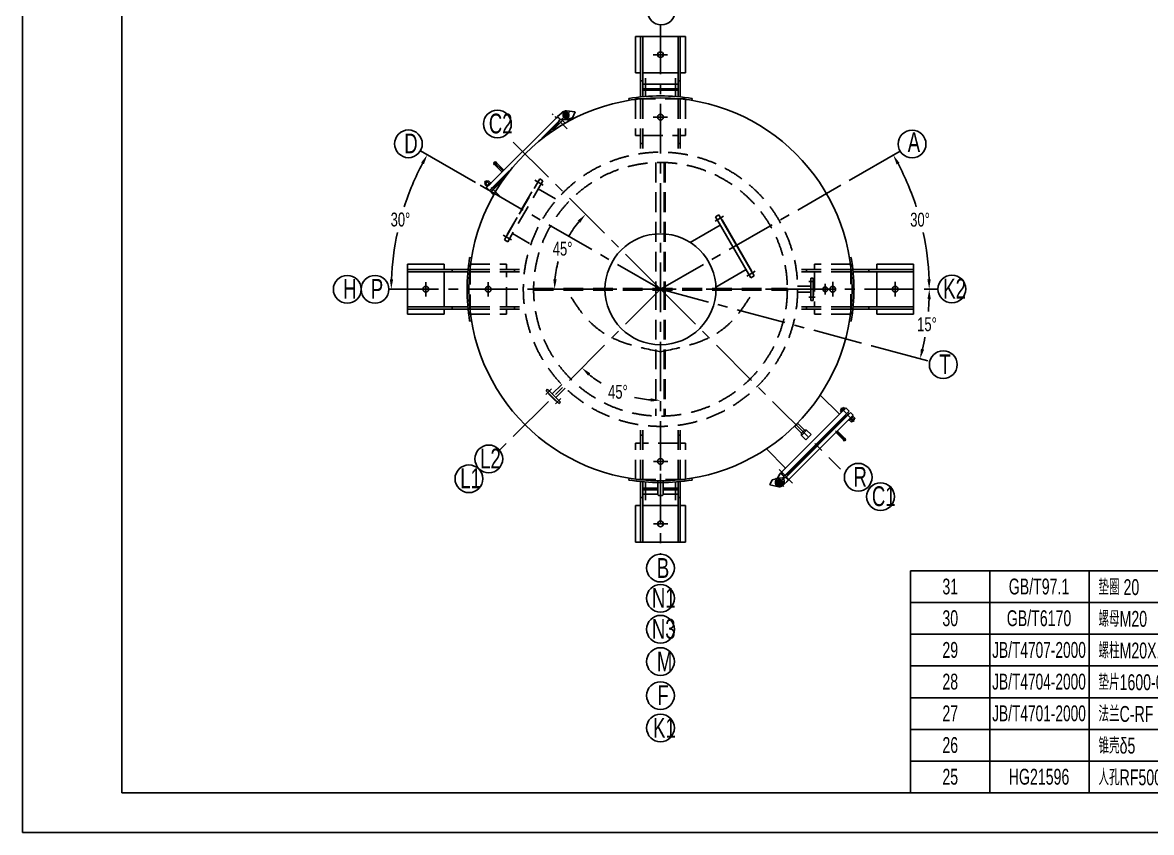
# Model space of a CAD drawing. Header units: millimetres. Extents: x -625 to 14225, y -250 to 20775.
# Drawn here: x -625 to 6493, y -250 to 4859 of the extents above; entities that cross this region are included whole.
import ezdxf
from ezdxf.enums import TextEntityAlignment as Align

# ---------------------------------------------------------------- set-up
doc = ezdxf.new("R2010")
doc.units = ezdxf.units.MM
doc.header["$LTSCALE"] = 250
for name, pattern in [('ACAD_ISO04W100', [30.5, 24, -3, 0.5, -3]), ('CENTER', [2, 1.25, -0.25, 0.25, -0.25]), ('D-1', [34, 30, -1.5, 1, -1.5]), ('D-2', [10.3, 8, -1, 0.3, -1]), ('DASHED', [0.75, 0.5, -0.25]), ('XX', [7, 5, -2])]:
    doc.linetypes.add(name, pattern=pattern)
for name, color, linetype in [('1', 1, 'D-1'), ('1轮廓实线层', 7, 'Continuous'), ('2', 2, 'Continuous'), ('2细线层', 4, 'Continuous'), ('3', 4, 'Continuous'), ('3中心线层', 1, 'CENTER'), ('4虚线层', 6, 'DASHED'), ('5', 5, 'XX'), ('5剖面线层', 2, 'Continuous'), ('6文字层', 3, 'Continuous'), ('LAYER2', 3, 'ACAD_ISO04W100'), ('图框层', 7, 'Continuous')]:
    doc.layers.add(name, color=color, linetype=linetype)
doc.styles.add('HZ', font='hztxt_e.shx', dxfattribs={"width": 0.7, "bigfont": 'HZTXT.shx'})
doc.styles.add('TH_GBDIM', font='hztxt_e.shx', dxfattribs={"width": 0.7, "bigfont": 'hztxt.shx'})
doc.dimstyles.new('TH_GBDIM', dxfattribs={"dimscale": 25, "dimtxt": 3.5, "dimasz": 2.5, "dimexe": 2, "dimexo": 0, "dimgap": 1.5, "dimtad": 1, "dimdec": 1, "dimzin": 0, "dimdsep": 46, "dimtxsty": 'TH_GBDIM', "dimcen": 2.5, "dimclrd": 130, "dimclre": 130, "dimclrt": 3, "dimadec": 0, "dimazin": 0, "dimtfac": 0.714286, "dimtdec": 1, "dimtmove": 0, "dimatfit": 3, "dimfxl": 0, "dimtzin": 0, "dimlwd": -1, "dimlwe": -1, "dimarcsym": 0})
pattern_1 = [(45, (9855.0464, 9480.0115), (-3.1819805, 3.1819805), [])]

# ---------------------------------------------------------------- blocks, each defined once
blk = doc.blocks.new('*D85')
at = {"layer": '1轮廓实线层', "color": 130, "transparency": 16777216}
blk.add_line((2231, 3850.1), (1884.1, 4050.4), dxfattribs=at)
for start, end in [(152.10952, 162.14075), (167.82148, 177.89048)]:
    blk.add_arc((3397.6, 3176.5), 1697.6, start, end, dxfattribs=at)
for points in [[(1888, 3975.7), (1906.2, 3965.6), (1927.4, 4025.4)], [(1711.5, 3238.8), (1690.7, 3239.2), (1699.9, 3176.5)]]:
    blk.add_solid(points, dxfattribs=at)
at = {"layer": 'Defpoints', "color": 0, "transparency": 16777216}
for p in [(2231, 3850.1), (1802.3, 3757.2), (1684.8, 3176.5), (3397.6, 3176.5), (5067.3, 3176.5)]:
    blk.add_point(p, dxfattribs=at)
at = {"layer": '1轮廓实线层', "color": 3, "transparency": 16777216, "insert": (1757.8, 3615.9), "char_height": 87.5, "attachment_point": 5, "style": 'TH_GBDIM'}
blk.add_mtext('30°', dxfattribs=at)
blk = doc.blocks.new('*D86')
at = {"layer": '1轮廓实线层', "color": 130, "transparency": 16777216}
for start, end in [(140.36136, 149.71613), (164.86571, 174.63864)]:
    blk.add_arc((3397.6, 3176.5), 668.2, start, end, dxfattribs=at)
for points in [[(2875.3, 3609.8), (2890.7, 3595.8), (2925.1, 3649)], [(2742.7, 3238.5), (2721.9, 3239.5), (2729.4, 3176.5)]]:
    blk.add_solid(points, dxfattribs=at)
at = {"layer": 'Defpoints', "color": 0, "transparency": 16777216}
for p in [(2428.9, 4145.2), (2818.9, 3510.6), (1684.8, 3176.5), (3397.6, 3176.5), (5067.3, 3176.5)]:
    blk.add_point(p, dxfattribs=at)
at = {"layer": '1轮廓实线层', "color": 3, "transparency": 16777216, "insert": (2780.2, 3432.2), "char_height": 87.5, "attachment_point": 5, "style": 'TH_GBDIM'}
blk.add_mtext('45°', dxfattribs=at)
blk = doc.blocks.new('*D87')
at = {"layer": '1轮廓实线层', "color": 130, "transparency": 16777216}
for p, q in [((4586.4, 3862.9), (4908.4, 4048.8)), ((5067.3, 3176.5), (5142.1, 3176.5))]:
    blk.add_line(p, q, dxfattribs=at)
for start, end in [(17.86452, 27.88662), (2.11338, 12.17339)]:
    blk.add_arc((3397.6, 3176.5), 1694.5, start, end, dxfattribs=at)
for points in [[(4886.2, 3964.1), (4904.4, 3974.2), (4865.1, 4023.8)], [(5101.3, 3239.2), (5080.5, 3238.8), (5092.1, 3176.5)]]:
    blk.add_solid(points, dxfattribs=at)
at = {"layer": 'Defpoints', "color": 0, "transparency": 16777216}
for p in [(4586.4, 3862.9), (5066.3, 3470.8), (1684.8, 3176.5), (3397.6, 3176.5), (5067.3, 3176.5)]:
    blk.add_point(p, dxfattribs=at)
at = {"layer": '1轮廓实线层', "color": 3, "transparency": 16777216, "insert": (5034.3, 3615.1), "char_height": 87.5, "attachment_point": 5, "style": 'TH_GBDIM'}
blk.add_mtext('30°', dxfattribs=at)
blk = doc.blocks.new('*D88')
at = {"layer": '1轮廓实线层', "color": 130, "transparency": 16777216}
for start, end in [(230.1107, 237.79615), (256.5596, 264.8893)]:
    blk.add_arc((3397.6, 3176.5), 700.9, start, end, dxfattribs=at)
for points in [[(2941, 2631.1), (2955.1, 2646.4), (2901.9, 2680.9)], [(3335.6, 2488.8), (3334.6, 2468), (3397.6, 2475.6)]]:
    blk.add_solid(points, dxfattribs=at)
at = {"layer": 'Defpoints', "color": 0, "transparency": 16777216}
for p in [(3397.6, 4845.3), (3397.6, 3176.5), (3047.1, 2569.5), (2382.7, 2161.7), (3397.6, 1876.5)]:
    blk.add_point(p, dxfattribs=at)
at = {"layer": '1轮廓实线层', "color": 3, "transparency": 16777216, "insert": (3129.3, 2529), "char_height": 87.5, "attachment_point": 5, "style": 'TH_GBDIM'}
blk.add_mtext('45°', dxfattribs=at)
blk = doc.blocks.new('PC_MXB_BLOCK')
at = {"layer": '1轮廓实线层'}
for p, q in [((-180, 8), (-180, 0)), ((0, 8), (0, 0))]:
    blk.add_line(p, q, dxfattribs=at)
at = {"layer": '2细线层'}
for p, q in [((-180, 8), (0, 8)), ((-160, 8), (-160, 0)), ((-135, 8), (-135, 0)), ((-80, 8), (-80, 0)), ((-70, 8), (-70, 0)), ((-45, 8), (-45, 0)), ((-35, 8), (-35, 0)), ((-25, 8), (-25, 0))]:
    blk.add_line(p, q, dxfattribs=at)
at = {"layer": '6文字层', "style": 'HZ'}
for tag, width, p, p2 in [('序号', 2.378407, (-179.07, 2.06), (-160.95, 2.06)), ('图号或标准号', 1.000466, (-159.44, 2.06), (-135.8, 2.06)), ('名称', 6.502948, (-132.63, 1.9), (-82.45, 1.9)), ('数量', 1.156366, (-79.88, 1.9), (-71, 1.9)), ('材料', 3.060174, (-69.51, 1.72), (-45.9, 1.72)), ('单重', 1.208126, (-44.73, 1.88), (-35.53, 1.88)), ('总重', 1.356446, (-35.46, 1.97), (-25.13, 1.97)), ('备注', 2.927927, (-23.94, 1.96), (-1.16, 1.96))]:
    blk.add_attdef(tag, text='', height=4, dxfattribs=dict(at, width=width)).set_placement(p, p2, align=Align.FIT)
blk = doc.blocks.new('*D102')
at = {"layer": '1轮廓实线层', "color": 130, "transparency": 16777216}
for p, q in [((5067.3, 3176.5), (5142.5, 3176.5)), ((4730.6, 2819.4), (5083.1, 2724.9))]:
    blk.add_line(p, q, dxfattribs=at)
for start, end in [(355.26252, 357.88718), (347.11282, 349.71982)]:
    blk.add_arc((3397.6, 3176.5), 1695, start, end, dxfattribs=at)
for points in [[(5081, 3114.2), (5101.8, 3113.9), (5092.5, 3176.5)], [(5059.9, 2796), (5039.7, 2801), (5034.8, 2737.9)]]:
    blk.add_solid(points, dxfattribs=at)
at = {"layer": 'Defpoints', "color": 0, "transparency": 16777216}
for p in [(1684.8, 3176.5), (3397.6, 3176.5), (5067.3, 3176.5), (5066.8, 2882.2), (4730.6, 2819.4)]:
    blk.add_point(p, dxfattribs=at)
at = {"layer": '1轮廓实线层', "color": 3, "transparency": 16777216, "insert": (5078, 2955.3), "char_height": 87.5, "attachment_point": 5, "style": 'TH_GBDIM'}
blk.add_mtext('15°', dxfattribs=at)

msp = doc.modelspace()

# ---------------------------------------------------------------- hatches: boundary and pattern name
at = {"layer": '3'}
for points in [[(4564.047, 2383.402), (4560.511, 2379.866), (4564.047, 2376.331)], [(4571.118, 2373.502), (4566.875, 2373.502), (4568.996, 2371.381)], [(4186.452, 2048.233), (4182.916, 2044.698), (4182.916, 2051.769)], [(4190.694, 2010.05), (4194.23, 2013.585), (4197.765, 2010.05)], [(4200.594, 2002.979), (4200.594, 2007.221), (4202.715, 2005.1)]]:
    msp.add_hatch(color=256, dxfattribs=at).paths.add_polyline_path(points)
h = msp.add_hatch(dxfattribs=at)
h.set_pattern_fill('ANSI31', color=256, scale=36, angle=135, style=0)
h.set_pattern_definition([(360, (5062.9534, 5222.4996), (5e-15, 4.5), [])])
h.paths.add_polyline_path([(4552.39, 2227.838, -1), (4564.39, 2227.838, -1)])
h = msp.add_hatch(dxfattribs=at)
h.set_pattern_fill('ANSI31', color=256, scale=36, angle=180, style=0)
h.set_pattern_definition(pattern_1)
h.paths.add_polyline_path([(4176.202, 1995.558), (4178.904, 1998.26), (4157.691, 2019.473), (4154.989, 2016.771)])
h = msp.add_hatch(dxfattribs=at)
h.set_pattern_fill('ANSI31', color=256, scale=36, angle=180, style=0)
h.set_pattern_definition(pattern_1)
h.paths.add_polyline_path([(4204.702, 1973.146), (4207.404, 1975.848), (4190.434, 1992.818), (4187.732, 1990.116)])
at = {"layer": '5剖面线层'}
h = msp.add_hatch(dxfattribs=at)
h.set_pattern_fill('ANSI31', color=256, scale=1.25, angle=180, style=0)
h.set_pattern_definition([(225, (1549.5855, 1426.656), (2.80633, -2.80633), [])])
h.paths.add_polyline_path([(2748.146, 4265.488), (2745.65, 4262.992), (2764.034, 4244.607), (2766.531, 4247.103)])
for points in [[(2747.58, 4228.153), (2750.409, 4230.981), (2750.409, 4225.324)], [(2753.237, 4222.496), (2760.308, 4222.496), (2756.773, 4218.96)], [(2345.944, 3826.516), (2343.115, 3823.688), (2348.772, 3823.688)], [(2351.6, 3820.859), (2351.6, 3813.788), (2355.136, 3817.324)]]:
    msp.add_hatch(color=256, dxfattribs=at).paths.add_polyline_path(points)
h = msp.add_hatch(dxfattribs=at)
h.set_pattern_fill('ANSI31', color=256, scale=1.25, angle=45, style=0)
h.set_pattern_definition([(90, (1562.2637, 1413.9777), (-3.96875, 6e-15), [])])
h.paths.add_polyline_path([(2355.136, 3971.473), (2349.479, 3965.816, 0.41421356), (2360.793, 3965.816)])
h.paths.add_polyline_path([(2355.136, 3971.473), (2360.793, 3965.816, 0.41421356), (2360.793, 3977.13)])
h.paths.add_polyline_path([(2355.136, 3971.473), (2360.793, 3977.13, 0.41421356), (2349.479, 3977.13)])
h.paths.add_polyline_path([(2355.136, 3971.473), (2349.479, 3977.13, 0.41421356), (2349.479, 3965.816)])

# ---------------------------------------------------------------- linework, layer by layer
for p, q in [((3240.051, 4771.447), (3240.051, 4541.447)), ((3240.051, 4771.447), (3555.051, 4771.447)), ((3272.551, 4771.447), (3272.551, 4390.091)), ((3286.551, 4771.447), (3286.551, 4391.447)), ((3508.551, 4771.447), (3508.551, 4391.447)), ((3522.551, 4771.447), (3522.551, 4390.091)), ((3555.051, 4771.447), (3555.051, 4541.447)), ((3240.051, 4541.447), (3272.551, 4541.447)), ((3286.551, 4490.457), (3272.551, 4490.457)), ((3286.551, 4541.447), (3508.551, 4541.447)), ((3508.551, 4490.457), (3522.551, 4490.457)), ((3522.551, 4541.447), (3555.051, 4541.447)), ((3286.551, 4469.545), (3397.551, 4469.545)), ((3397.551, 4441.545), (3286.551, 4441.545)), ((3397.551, 4431.545), (3286.551, 4431.545)), ((3320.051, 4431.545), (3320.051, 4441.545)), ((3397.551, 4469.545), (3508.551, 4469.545)), ((3397.551, 4441.545), (3508.551, 4441.545)), ((3397.551, 4431.545), (3508.551, 4431.545)), ((3475.051, 4431.545), (3475.051, 4441.545)), ((3196.92, 4379.935), (3199.265, 4368.16)), ((3598.182, 4379.935), (3595.837, 4368.16)), ((2291.952, 3840.406), (2309.426, 3857.881)), ((2322.861, 3844.446), (2305.387, 3826.971)), ((2307.521, 3853.961), (2318.941, 3842.541)), ((2313.346, 3859.785), (2324.766, 3848.366)), ((2301.467, 3825.066), (2290.047, 3836.486)), ((2295.872, 3842.311), (2307.291, 3830.891)), ((3744.399, 3633.719), (3765.184, 3645.719)), ((3966.899, 3248.338), (3744.399, 3633.719)), ((3765.184, 3645.719), (3987.684, 3260.338)), ((3774.399, 3581.757), (3584.76, 3472.269)), ((3783.934, 3613.243), (3785.666, 3614.243)), ((3785.666, 3614.243), (3970.666, 3293.814)), ((3785.666, 3614.243), (3970.666, 3293.814)), ((2194.161, 3377.176), (2205.936, 3374.831)), ((4600.941, 3377.176), (4589.166, 3374.831)), ((1802.649, 3334.045), (2032.649, 3334.045)), ((1802.649, 3019.045), (1802.649, 3334.045)), ((1802.649, 3301.545), (2184.005, 3301.545)), ((1802.649, 3287.545), (2182.649, 3287.545)), ((2032.649, 3301.545), (2032.649, 3334.045)), ((2032.649, 3065.545), (2032.649, 3287.545)), ((2083.64, 3287.545), (2083.64, 3301.545)), ((3936.899, 3300.299), (3747.26, 3190.811)), ((3968.934, 3292.814), (3970.666, 3293.814)), ((4992.453, 3301.545), (4611.097, 3301.545)), ((4992.453, 3287.545), (4612.453, 3287.545)), ((4711.462, 3287.545), (4711.462, 3301.545)), ((4992.453, 3334.045), (4762.453, 3334.045)), ((4762.453, 3334.045), (4762.453, 3301.545)), ((4762.453, 3287.545), (4762.453, 3065.545)), ((4992.453, 3334.045), (4992.453, 3019.045)), ((3987.684, 3260.338), (3966.899, 3248.338)), ((1802.649, 3065.545), (2182.649, 3065.545)), ((2083.64, 3065.545), (2083.64, 3051.545)), ((4992.453, 3065.545), (4612.453, 3065.545)), ((4711.462, 3065.545), (4711.462, 3051.545)), ((1802.649, 3051.545), (2184.005, 3051.545)), ((1802.649, 3019.045), (2032.649, 3019.045)), ((2032.649, 3019.045), (2032.649, 3051.545)), ((4992.453, 3051.545), (4611.097, 3051.545)), ((4762.453, 3051.545), (4762.453, 3019.045)), ((4992.453, 3019.045), (4762.453, 3019.045)), ((2194.161, 2975.915), (2205.936, 2978.26)), ((4600.941, 2975.915), (4589.166, 2978.26)), ((4525.863, 2387.645), (4404.414, 2509.094)), ((4356.157, 2217.939), (4566.522, 2428.303)), ((4550.017, 2429.477), (4533.528, 2412.987)), ((4561.218, 2423), (4540.005, 2401.787)), ((4555.915, 2417.697), (4547.787, 2425.825)), ((4561.218, 2423), (4553.09, 2431.128)), ((4566.522, 2428.303), (4587.735, 2407.09)), ((4568.289, 2379.159), (4194.937, 2005.807)), ((4198.472, 2009.342), (4564.754, 2375.624)), ((4383.734, 2190.362), (4570.411, 2377.038)), ((4540.005, 2401.787), (4531.877, 2409.915)), ((4566.875, 2373.502), (4537.177, 2343.804)), ((4545.308, 2407.09), (4537.18, 2415.218)), ((4564.754, 2375.624), (4560.511, 2379.866)), ((4564.047, 2383.402), (4564.047, 2376.331)), ((4564.754, 2384.109), (4573.239, 2375.624)), ((4566.875, 2373.502), (4571.118, 2373.502)), ((4566.875, 2373.502), (4568.996, 2371.381)), ((4570.411, 2377.038), (4568.289, 2379.159)), ((4578.896, 2398.251), (4587.381, 2389.766)), ((4599.615, 2340.055), (4589.077, 2350.593)), ((4613.191, 2381.634), (4590.21, 2358.653)), ((4608.152, 2372.353), (4590.652, 2354.853)), ((4608.152, 2372.353), (4590.652, 2354.853)), ((4605.449, 2345.889), (4594.911, 2356.427)), ((4596.22, 2398.605), (4613.191, 2381.634)), ((4621.375, 2359.131), (4603.874, 2341.63)), ((4619.86, 2357.287), (4605.718, 2343.145)), ((4617.116, 2357.556), (4606.578, 2368.094)), ((4619.86, 2354.363), (4608.642, 2343.145)), ((4622.95, 2363.39), (4612.412, 2373.928)), ((4619.696, 2357.451), (4619.86, 2357.287)), ((4619.86, 2357.287), (4619.86, 2354.363)), ((4243.958, 2314.582), (4259.514, 2330.138)), ((4286.031, 2268.267), (4243.958, 2310.339)), ((4305.83, 2288.066), (4263.757, 2330.138)), ((4319.265, 2288.066), (4286.031, 2254.832)), ((4305.83, 2288.066), (4286.031, 2268.267)), ((4319.265, 2288.066), (4305.83, 2288.066)), ((4347.549, 2259.781), (4319.265, 2288.066)), ((4562.632, 2232.081), (4513.135, 2281.579)), ((4605.554, 2343.309), (4605.718, 2343.145)), ((4605.718, 2343.145), (4608.642, 2343.145)), ((4286.031, 2254.832), (4286.031, 2268.267)), ((4314.315, 2226.547), (4286.031, 2254.832)), ((4314.315, 2226.547), (4347.549, 2259.781)), ((4554.147, 2223.596), (4504.65, 2273.093)), ((4186.452, 2048.233), (4065.002, 2169.683)), ((4154.989, 2016.771), (4132.321, 1982.272)), ((4154.989, 2016.771), (4176.202, 1995.558)), ((4176.202, 1995.558), (4176.316, 1988.82)), ((4190.694, 2010.05), (4197.765, 2010.05)), ((4198.472, 2009.342), (4194.23, 2013.585)), ((4194.937, 2005.807), (4197.058, 2003.686)), ((4200.594, 2007.221), (4200.594, 2002.979)), ((3196.92, 1973.155), (3199.265, 1984.93)), ((3272.551, 1581.644), (3272.551, 1963)), ((3286.551, 1581.644), (3286.551, 1961.644)), ((3380.051, 1878.855), (3380.051, 1968.672)), ((3415.051, 1878.855), (3415.051, 1968.672)), ((3508.551, 1581.644), (3508.551, 1961.644)), ((3522.551, 1581.644), (3522.551, 1963)), ((3598.182, 1973.155), (3595.837, 1984.93)), ((4102.283, 1975.05), (4087.069, 1942.423)), ((4087.069, 1942.423), (4143.964, 1931.106)), ((4102.283, 1975.05), (4142.9, 1984.815)), ((4187.732, 1990.116), (4146.225, 1985.402)), ((4204.702, 1973.146), (4168.382, 1938.248)), ((4187.732, 1990.116), (4204.702, 1973.146)), ((3286.551, 1862.634), (3272.551, 1862.634)), ((3380.051, 1921.545), (3286.551, 1921.545)), ((3380.051, 1911.545), (3286.551, 1911.545)), ((3286.551, 1883.545), (3380.051, 1883.545)), ((3320.051, 1921.545), (3320.051, 1911.545)), ((3384.051, 1876.545), (3380.051, 1878.855)), ((3384.051, 1876.545), (3397.551, 1876.545)), ((3411.051, 1876.545), (3397.551, 1876.545)), ((3411.051, 1876.545), (3415.051, 1878.855)), ((3415.051, 1921.545), (3508.551, 1921.545)), ((3415.051, 1911.545), (3508.551, 1911.545)), ((3415.051, 1883.545), (3508.551, 1883.545)), ((3475.051, 1921.545), (3475.051, 1911.545)), ((3508.551, 1862.634), (3522.551, 1862.634)), ((3272.551, 1811.644), (3240.051, 1811.644)), ((3240.051, 1581.644), (3240.051, 1811.644)), ((3508.551, 1811.644), (3286.551, 1811.644)), ((3555.051, 1811.644), (3522.551, 1811.644)), ((3555.051, 1581.644), (3555.051, 1811.644)), ((3555.051, 1581.644), (3240.051, 1581.644))]:
    msp.add_line(p, q)
for points in [[(4587.735, 2407.09), (4176.202, 1995.558)], [(4187.732, 1990.116), (4596.22, 2398.605)], [(4187.732, 1990.116), (4573.239, 2375.624)], [(4590.21, 2358.653), (4192.462, 1960.906), (4192.218, 1961.15)], [(4147.696, 2005.672), (4145.793, 2007.575), (4356.157, 2217.939)]]:
    msp.add_lwpolyline(points)
msp.add_lwpolyline([(4610.362, 2378.806), (4584.199, 2352.643), (4586.321, 2350.522), (4612.483, 2376.684)], close=True)
for centre, radius in [((3397.551, 4656.447), 18), ((2355.136, 3971.473), 8), ((1917.649, 3176.545), 18), ((4877.453, 3176.545), 18), ((4558.39, 2227.838), 6), ((4149.329, 1958.077), 18.5), ((4149.329, 1958.077), 10), ((3397.551, 1696.644), 18)]:
    msp.add_circle(centre, radius)
for centre, radius, start, end in [((2318.028, 3831.804), 24.522, 115.371139, 154.628861), ((2314.139, 3853.168), 6.665, 96.830934, 173.169066), ((2318.148, 3849.158), 6.665, 276.830934, 353.169066), ((2296.664, 3835.694), 6.665, 96.830934, 173.169066), ((2300.674, 3831.684), 6.665, 276.830934, 353.169066), ((2296.784, 3853.048), 24.522, 295.371139, 334.628861), ((4561.92, 2401.085), 28.493, 119.7385196, 150.2614804), ((4554.972, 2423.943), 7.428, 104.6777535, 165.3222465), ((4539.062, 2408.033), 7.428, 104.6777535, 165.3222465), ((4594.492, 2351.012), 5.431, 85.5747848, 184.4252152), ((4612.749, 2350.256), 18.876, 109.0827589, 160.9172411), ((4599.278, 2363.727), 18.876, 289.0827589, 340.9172411), ((4611.993, 2368.513), 5.431, 85.5747848, 184.4252152), ((4617.535, 2362.971), 5.431, 265.5747848, 4.4252152), ((4600.034, 2345.47), 5.431, 265.5747848, 4.4252152), ((4149.329, 1958.077), 27.5, 96.4806961, 103.5193039), ((4149.329, 1958.077), 27.5, 258.7501389, 313.8561775)]:
    msp.add_arc(centre, radius, start, end)
at = {"layer": '1', "linetype": 'D-2'}
for p, q in [((4534.469, 2428.536), (4619.894, 2343.111)), ((4566.598, 2219.63), (4502.061, 2284.167)), ((4566.598, 2236.047), (4550.181, 2219.63)), ((4145.56, 2039.627), (4230.986, 1954.202)), ((4175.246, 1983.994), (4123.411, 1932.16)), ((4123.411, 1983.994), (4175.246, 1932.16))]:
    msp.add_line(p, q, dxfattribs=at)
at = {"layer": '1轮廓实线层'}
for p, q in [((2748.146, 4265.488), (2784.01, 4295.545)), ((2860.539, 4296.119), (2804.458, 4301.827)), ((2860.539, 4296.119), (2842.789, 4258.054)), ((2753.944, 4228.86), (2673.827, 4148.742)), ((2689.653, 4160.326), (2756.065, 4226.738)), ((2689.653, 4160.326), (2752.53, 4223.203)), ((2750.409, 4225.324), (2747.58, 4228.153)), ((2766.531, 4247.103), (2748.146, 4265.488)), ((2750.409, 4225.324), (2750.409, 4230.981)), ((2750.409, 4225.324), (2750.409, 4230.981)), ((2756.773, 4218.96), (2752.53, 4223.203)), ((2760.308, 4222.496), (2753.237, 4222.496)), ((2756.065, 4226.738), (2753.944, 4228.86)), ((2801.568, 4246.968), (2766.531, 4247.103)), ((2779.201, 4241.389), (2778.277, 4247.058)), ((2793.372, 4227.217), (2779.201, 4241.389)), ((2842.789, 4258.054), (2809.549, 4248.12)), ((2812.749, 4238.124), (2820.177, 4251.296)), ((2398.977, 3916.319), (2349.479, 3965.816)), ((2410.29, 3927.632), (2360.793, 3977.13)), ((2302.81, 3861.164), (2288.668, 3847.022)), ((2293.618, 3842.072), (2288.668, 3847.022)), ((2307.76, 3856.215), (2302.81, 3861.164)), ((2425.354, 3900.269), (2345.236, 3820.152)), ((2347.358, 3818.031), (2413.77, 3884.443)), ((2381.652, 3856.568), (2348.772, 3823.688)), ((2350.893, 3821.566), (2413.77, 3884.443)), ((2336.751, 3798.939), (2327.559, 3808.131)), ((2327.912, 3790.1), (2343.392, 3774.62)), ((2350.893, 3813.081), (2341.701, 3822.273)), ((2348.772, 3823.688), (2343.115, 3823.688)), ((2345.236, 3820.152), (2347.358, 3818.031)), ((2348.772, 3823.688), (2345.944, 3826.516)), ((2355.136, 3817.324), (2350.893, 3821.566)), ((2351.6, 3813.788), (2351.6, 3820.859)), ((4243.958, 2310.339), (4253.857, 2320.239)), ((4243.958, 2314.582), (4243.958, 2310.339)), ((4263.757, 2330.138), (4253.857, 2320.239)), ((4259.514, 2330.138), (4263.757, 2330.138))]:
    msp.add_line(p, q, dxfattribs=at)
for points in [[(2757.148, 4273.032), (2756.419, 4273.761), (2300.335, 3817.677), (2318.72, 3799.292), (2327.559, 3808.131)], [(2649.863, 4130.436), (2766.531, 4247.103)], [(2779.201, 4241.389), (2717.778, 4179.966)], [(2318.72, 3799.292), (2443.66, 3924.233)], [(2394.13, 3856.318), (2327.912, 3790.1)]]:
    msp.add_lwpolyline(points, dxfattribs=at)
msp.add_lwpolyline([(2301.042, 3822.627), (2327.205, 3848.79), (2329.327, 3846.669), (2303.164, 3820.506)], close=True, dxfattribs=at)
for centre, radius in [((3397.551, 3176.545), 1208), ((2801.674, 4274.468), 18.5), ((2801.674, 4274.468), 10), ((3397.551, 3176.545), 350)]:
    msp.add_circle(centre, radius, dxfattribs=at)
for centre, radius, start, end in [((3397.551, 3172.49), 1224, 80.5658574, 99.4341426), ((2801.674, 4274.468), 27.5, 84.1886903, 129.9658848), ((2801.674, 4274.468), 27.5, 269.7795198, 286.6396525), ((3401.606, 3176.545), 1224, 170.5658574, 189.4341426), ((3393.496, 3176.545), 1224, 350.5658574, 9.4341426), ((3397.551, 3180.6), 1224, 260.5658574, 279.4341426)]:
    msp.add_arc(centre, radius, start, end, dxfattribs=at)
at = {"layer": '2'}
for p, q in [((4619.86, 2354.363), (4618.234, 2355.989)), ((4608.642, 2343.145), (4607.016, 2344.771))]:
    msp.add_line(p, q, dxfattribs=at)
at = {"layer": '2细线层'}
for p, q in [((-625, -250), (-625, 20775)), ((2295.032, 3843.487), (2290.082, 3848.436)), ((2306.346, 3854.8), (2301.396, 3859.75)), ((-625, -250), (14225, -250))]:
    msp.add_line(p, q, dxfattribs=at)
for centre in [(3402.31, 4932.707), (2369.419, 4219.601), (1808.277, 4094.113), (4984.139, 4092.562), (1422.314, 3176.545), (1597.314, 3176.545), (5234.945, 3178.222), (5180.473, 2701.031), (2314.905, 2106.303), (2189.589, 1980.988), (4644.347, 1990.71), (4785.125, 1868.519), (3397.551, 1417.497), (3397.551, 1226.875), (3397.551, 1031.786), (3397.551, 827.834), (3397.551, 613.213), (3397.551, 409.26)]:
    msp.add_circle(centre, 87.5, dxfattribs=at)
at = {"layer": '3'}
msp.add_line((4182.916, 2044.698), (4182.916, 2051.769), dxfattribs=at)
at = {"layer": '3中心线层'}
for p, q in [((3397.551, 4845.336), (3397.551, 1876.545)), ((3302.551, 4392.545), (3302.551, 4507.545)), ((3492.551, 4392.545), (3492.551, 4507.545)), ((3397.551, 3176.545), (2428.874, 4145.222)), ((3397.551, 3176.545), (2230.959, 3850.078)), ((3397.551, 3176.545), (4586.415, 3862.936)), ((4436.565, 3210.88), (4436.565, 3144.386)), ((1684.814, 3176.545), (5067.266, 3176.545)), ((3397.551, 3176.545), (2382.667, 2161.661)), ((3397.551, 3176.545), (4532.912, 2041.184)), ((3397.551, 3176.545), (4730.584, 2819.36)), ((3397.551, 2012.743), (3397.551, 1504.997)), ((3302.551, 1960.545), (3302.551, 1845.545)), ((3397.551, 1866.637), (3397.551, 1989.695)), ((3492.551, 1960.545), (3492.551, 1845.545))]:
    msp.add_line(p, q, dxfattribs=at)
at = {"layer": '3中心线层', "ltscale": 0.25}
for p, q in [((2809.765, 4188.596), (2714.245, 4284.115)), ((2809.765, 4188.596), (2714.245, 4284.115)), ((2769.882, 4242.676), (2833.466, 4306.26)), ((2833.466, 4242.676), (2769.882, 4306.26)), ((2345.402, 3961.739), (2364.87, 3981.207)), ((2404.633, 3921.975), (2345.402, 3981.207)), ((2385.5, 3764.332), (2289.981, 3859.851))]:
    msp.add_line(p, q, dxfattribs=at)
at = {"layer": '4虚线层'}
for p, q in [((3240.051, 4377.502), (3555.051, 4377.502)), ((3240.051, 4377.502), (3240.051, 4147.502)), ((3272.551, 4377.502), (3272.551, 4032.466)), ((3286.551, 4377.502), (3286.551, 4034.394)), ((3508.551, 4377.502), (3508.551, 4034.394)), ((3522.551, 4377.502), (3522.551, 4032.466)), ((3555.051, 4377.502), (3555.051, 4147.502)), ((3240.051, 4147.502), (3272.551, 4147.502)), ((3286.551, 4147.502), (3508.551, 4147.502)), ((3522.551, 4147.502), (3555.051, 4147.502)), ((3286.551, 4096.511), (3272.551, 4096.511)), ((3508.551, 4096.511), (3522.551, 4096.511)), ((3367.551, 3975.983), (3367.551, 3181.545)), ((3421.551, 3975.983), (3421.551, 3181.545)), ((3427.551, 3975.983), (3427.551, 3181.545)), ((2413.347, 3487.855), (2635.847, 3873.236)), ((2656.632, 3861.236), (2434.132, 3475.855)), ((2635.847, 3873.236), (2656.632, 3861.236)), ((2430.365, 3521.331), (2615.365, 3841.76)), ((2430.365, 3521.331), (2615.365, 3841.76)), ((2617.097, 3840.76), (2615.365, 3841.76)), ((2626.632, 3809.274), (2743.027, 3742.074)), ((2432.097, 3520.331), (2430.365, 3521.331)), ((2464.132, 3527.816), (2580.527, 3460.616)), ((2434.132, 3475.855), (2413.347, 3487.855)), ((2196.594, 3019.045), (2196.594, 3334.045)), ((2196.594, 3334.045), (2426.594, 3334.045)), ((2196.594, 3301.545), (2541.63, 3301.545)), ((2196.594, 3287.545), (2539.703, 3287.545)), ((2426.594, 3301.545), (2426.594, 3334.045)), ((2426.594, 3065.545), (2426.594, 3287.545)), ((2477.585, 3287.545), (2477.585, 3301.545)), ((4598.508, 3301.545), (4253.472, 3301.545)), ((4598.508, 3287.545), (4255.399, 3287.545)), ((4317.517, 3287.545), (4317.517, 3301.545)), ((4368.508, 3334.045), (4368.508, 3301.545)), ((4598.508, 3334.045), (4368.508, 3334.045)), ((4368.508, 3287.545), (4368.508, 3065.545)), ((4598.508, 3334.045), (4598.508, 3019.045)), ((4344.551, 3246.545), (4344.551, 3176.545)), ((4360.551, 3246.545), (4344.551, 3246.545)), ((4360.551, 3176.545), (4360.551, 3246.545)), ((4362.551, 3214.545), (4360.551, 3214.545)), ((4362.551, 3176.545), (4362.551, 3214.545)), ((2597.567, 3181.545), (4197.535, 3181.545)), ((2597.567, 3171.545), (4197.535, 3171.545)), ((3367.551, 3171.545), (3367.551, 2377.108)), ((3421.551, 3171.545), (3421.551, 2377.108)), ((3427.551, 3171.545), (3427.551, 2377.108)), ((4262.342, 3195.545), (4344.551, 3195.545)), ((4262.342, 3157.545), (4344.551, 3157.545)), ((4344.551, 3106.545), (4344.551, 3176.545)), ((4360.551, 3176.545), (4360.551, 3106.545)), ((4362.551, 3138.545), (4360.551, 3138.545)), ((4362.551, 3176.545), (4362.551, 3138.545)), ((2196.594, 3065.545), (2539.703, 3065.545)), ((2477.585, 3065.545), (2477.585, 3051.545)), ((4598.508, 3065.545), (4255.399, 3065.545)), ((4317.517, 3065.545), (4317.517, 3051.545)), ((4360.551, 3106.545), (4344.551, 3106.545)), ((2196.594, 3051.545), (2541.63, 3051.545)), ((2196.594, 3019.045), (2426.594, 3019.045)), ((2426.594, 3019.045), (2426.594, 3051.545)), ((4598.508, 3051.545), (4253.472, 3051.545)), ((4368.508, 3051.545), (4368.508, 3019.045)), ((4598.508, 3019.045), (4368.508, 3019.045)), ((2715.193, 2516.815), (2774.695, 2576.316)), ((2675.949, 2536.26), (2685.848, 2546.16)), ((2757.266, 2454.943), (2675.949, 2536.26)), ((2685.848, 2546.16), (2767.165, 2464.842)), ((2692.212, 2517.168), (2693.626, 2518.582)), ((2738.174, 2471.206), (2692.212, 2517.168)), ((2737.82, 2494.187), (2797.322, 2553.689)), ((2738.174, 2471.206), (2739.588, 2472.62)), ((2767.165, 2464.842), (2757.266, 2454.943)), ((3272.551, 1975.589), (3272.551, 2320.625)), ((3286.551, 1975.589), (3286.551, 2318.697)), ((3508.551, 1975.589), (3508.551, 2318.697)), ((3522.551, 1975.589), (3522.551, 2320.625)), ((3286.551, 2256.579), (3272.551, 2256.579)), ((3508.551, 2256.579), (3522.551, 2256.579)), ((3272.551, 2205.589), (3240.051, 2205.589)), ((3240.051, 1975.589), (3240.051, 2205.589)), ((3508.551, 2205.589), (3286.551, 2205.589)), ((3555.051, 2205.589), (3522.551, 2205.589)), ((3555.051, 1975.589), (3555.051, 2205.589)), ((3555.051, 1975.589), (3240.051, 1975.589))]:
    msp.add_line(p, q, dxfattribs=at)
for centre, radius in [((3397.551, 4262.502), 18), ((3397.551, 3176.545), 865), ((3397.551, 3176.545), 800), ((2311.594, 3176.545), 18), ((4436.565, 3176.545), 15), ((4483.508, 3176.545), 18), ((3397.551, 2090.589), 18)]:
    msp.add_circle(centre, radius, dxfattribs=at)
for points in [[(3397.551, 2782.515), (3020.576, 2913.054), (2917.65, 3008.925), (2807.142, 3171.545)], [(3397.551, 2782.515), (3774.526, 2913.054), (3877.452, 3008.925), (3987.96, 3171.545)]]:
    msp.add_spline(points, degree=3, dxfattribs=at)
at = {"layer": '5'}
for p, q in [((4132.321, 1982.272), (4126.346, 1973.178)), ((4176.316, 1988.82), (4176.825, 1958.539))]:
    msp.add_line(p, q, dxfattribs=at)
for start, end in [(146.6922719, 258.7501389), (313.8561775, 0.9631348)]:
    msp.add_arc((4149.329, 1958.077), 27.5, start, end, dxfattribs=at)
at = {"layer": 'LAYER2'}
for p, q in [((3442.485, 4656.447), (3350.977, 4656.447)), ((3442.485, 4262.502), (3350.977, 4262.502)), ((2658.642, 3834.095), (2605.739, 3864.638)), ((3742.389, 3606.578), (3795.292, 3637.121)), ((2458.642, 3487.685), (2405.739, 3518.228)), ((3942.389, 3260.168), (3995.292, 3290.711)), ((1917.649, 3221.479), (1917.649, 3129.971)), ((2311.594, 3221.479), (2311.594, 3129.971)), ((4373.812, 3226.545), (4333.92, 3226.545)), ((4483.508, 3131.611), (4483.508, 3223.119)), ((4877.453, 3131.611), (4877.453, 3223.119)), ((4373.812, 3126.545), (4333.92, 3126.545)), ((2673.874, 2512.973), (2709.649, 2548.747)), ((2735.41, 2454.3), (2768.731, 2487.621)), ((3352.617, 2090.589), (3444.125, 2090.589)), ((3352.617, 1696.644), (3444.125, 1696.644))]:
    msp.add_line(p, q, dxfattribs=at)
at = {"layer": '图框层'}
for q in [(0, 20525), (13975, 0)]:
    msp.add_line((0, 0), q, dxfattribs=at)

# ---------------------------------------------------------------- block references
ref = msp.add_blockref('PC_MXB_BLOCK', (9475, 1200), dxfattribs=dict(at, xscale=25, yscale=25, zscale=25))
ref.add_attrib('图号或标准号', 'GB/T97.1', dxfattribs={"layer": '6文字层', "height": 100, "style": 'HZ', "width": 0.667}).set_placement((5784.533, 1251.4), align=Align.CENTER)
ref.add_attrib('序号', '31', dxfattribs={"layer": '6文字层', "height": 100, "style": 'HZ', "width": 0.667}).set_placement((5224.749, 1251.4), align=Align.CENTER)
ref.add_attrib('名称', '垫圈 20', (6159.186, 1247.564), dxfattribs={"layer": '6文字层', "height": 100, "style": 'HZ', "width": 0.667})
ref.add_attrib('数量', '192', dxfattribs={"layer": '6文字层', "height": 100, "style": 'HZ', "width": 0.667}).set_placement((7589.002, 1247.564), align=Align.CENTER)
ref = msp.add_blockref('PC_MXB_BLOCK', (9475, 1000), dxfattribs=dict(at, xscale=25, yscale=25, zscale=25))
ref.add_attrib('材料', '8级', dxfattribs={"layer": '6文字层', "height": 100, "style": 'HZ', "width": 0.667}).set_placement((8032.309, 1042.936), align=Align.CENTER)
ref.add_attrib('图号或标准号', 'GB/T6170', dxfattribs={"layer": '6文字层', "height": 100, "style": 'HZ', "width": 0.667}).set_placement((5784.533, 1051.4), align=Align.CENTER)
ref.add_attrib('序号', '30', dxfattribs={"layer": '6文字层', "height": 100, "style": 'HZ', "width": 0.667}).set_placement((5224.749, 1051.4), align=Align.CENTER)
ref.add_attrib('名称', '螺母M20', (6159.186, 1047.564), dxfattribs={"layer": '6文字层', "height": 100, "style": 'HZ', "width": 0.667})
ref.add_attrib('数量', '192', dxfattribs={"layer": '6文字层', "height": 100, "style": 'HZ', "width": 0.667}).set_placement((7589.002, 1047.564), align=Align.CENTER)
ref = msp.add_blockref('PC_MXB_BLOCK', (9475, 800), dxfattribs=dict(at, xscale=25, yscale=25, zscale=25))
ref.add_attrib('材料', '35', dxfattribs={"layer": '6文字层', "height": 100, "style": 'HZ', "width": 0.667}).set_placement((8032.309, 842.936), align=Align.CENTER)
ref.add_attrib('图号或标准号', 'JB/T4707-2000', dxfattribs={"layer": '6文字层', "height": 100, "style": 'HZ', "width": 0.641207}).set_placement((5489.12, 851.4), (6079.946, 851.4), align=Align.FIT)
ref.add_attrib('序号', '29', dxfattribs={"layer": '6文字层', "height": 100, "style": 'HZ', "width": 0.667}).set_placement((5224.749, 851.4), align=Align.CENTER)
ref.add_attrib('名称', '螺柱M20X190-A', (6159.186, 847.564), dxfattribs={"layer": '6文字层', "height": 100, "style": 'HZ', "width": 0.667})
ref.add_attrib('数量', '96', dxfattribs={"layer": '6文字层', "height": 100, "style": 'HZ', "width": 0.667}).set_placement((7589.002, 847.564), align=Align.CENTER)
ref.add_attrib('单重', '0.4', dxfattribs={"layer": '6文字层', "height": 100, "style": 'HZ', "width": 0.667}).set_placement((8471.75, 846.979), align=Align.CENTER)
ref.add_attrib('总重', '37.92', dxfattribs={"layer": '6文字层', "height": 100, "style": 'HZ', "width": 0.667}).set_placement((8717.621, 849.317), align=Align.CENTER)
ref = msp.add_blockref('PC_MXB_BLOCK', (9475, 600), dxfattribs=dict(at, xscale=25, yscale=25, zscale=25))
ref.add_attrib('材料', '石棉橡胶板', dxfattribs={"layer": '6文字层', "height": 100, "style": 'HZ', "width": 0.667}).set_placement((8032.309, 642.936), align=Align.CENTER)
ref.add_attrib('图号或标准号', 'JB/T4704-2000', dxfattribs={"layer": '6文字层', "height": 100, "style": 'HZ', "width": 0.641207}).set_placement((5489.12, 651.4), (6079.946, 651.4), align=Align.FIT)
ref.add_attrib('序号', '28', dxfattribs={"layer": '6文字层', "height": 100, "style": 'HZ', "width": 0.667}).set_placement((5224.749, 651.4), align=Align.CENTER)
ref.add_attrib('名称', '垫片1600-0.25', (6159.186, 647.564), dxfattribs={"layer": '6文字层', "height": 100, "style": 'HZ', "width": 0.667})
ref.add_attrib('数量', '2', dxfattribs={"layer": '6文字层', "height": 100, "style": 'HZ', "width": 0.667}).set_placement((7589.002, 647.564), align=Align.CENTER)
ref = msp.add_blockref('PC_MXB_BLOCK', (9475, 400), dxfattribs=dict(at, xscale=25, yscale=25, zscale=25))
ref.add_attrib('材料', '20Ⅱ(环0Cr18Ni9)', dxfattribs={"layer": '6文字层', "height": 100, "style": 'HZ', "width": 0.632113}).set_placement((7737.135, 442.936), (8327.484, 442.936), align=Align.FIT)
ref.add_attrib('图号或标准号', 'JB/T4701-2000', dxfattribs={"layer": '6文字层', "height": 100, "style": 'HZ', "width": 0.641207}).set_placement((5489.12, 451.4), (6079.946, 451.4), align=Align.FIT)
ref.add_attrib('序号', '27', dxfattribs={"layer": '6文字层', "height": 100, "style": 'HZ', "width": 0.667}).set_placement((5224.749, 451.4), align=Align.CENTER)
ref.add_attrib('名称', '法兰C-RF 1600-0.25', (6159.186, 447.564), dxfattribs={"layer": '6文字层', "height": 100, "style": 'HZ', "width": 0.667})
ref.add_attrib('数量', '1', dxfattribs={"layer": '6文字层', "height": 100, "style": 'HZ', "width": 0.667}).set_placement((7589.002, 447.564), align=Align.CENTER)
ref.add_attrib('备注', '127.5/4.9', dxfattribs={"layer": '6文字层', "height": 100, "style": 'HZ', "width": 0.667}).set_placement((9161.233, 449.037), align=Align.CENTER)
ref.add_attrib('总重', '132.4', dxfattribs={"layer": '6文字层', "height": 100, "style": 'HZ', "width": 0.667}).set_placement((8717.621, 449.317), align=Align.CENTER)
ref = msp.add_blockref('PC_MXB_BLOCK', (9475, 200), dxfattribs=dict(at, xscale=25, yscale=25, zscale=25))
ref.add_attrib('材料', '0Cr18Ni9', dxfattribs={"layer": '6文字层', "height": 100, "style": 'HZ', "width": 0.667}).set_placement((8032.309, 242.936), align=Align.CENTER)
ref.add_attrib('序号', '26', dxfattribs={"layer": '6文字层', "height": 100, "style": 'HZ', "width": 0.667}).set_placement((5224.749, 251.4), align=Align.CENTER)
ref.add_attrib('名称', '锥壳δ5', (6159.186, 247.564), dxfattribs={"layer": '6文字层', "height": 100, "style": 'HZ', "width": 0.667})
ref.add_attrib('数量', '1', dxfattribs={"layer": '6文字层', "height": 100, "style": 'HZ', "width": 0.667}).set_placement((7589.002, 247.564), align=Align.CENTER)
ref.add_attrib('总重', '240', dxfattribs={"layer": '6文字层', "height": 100, "style": 'HZ', "width": 0.667}).set_placement((8717.621, 249.317), align=Align.CENTER)
ref = msp.add_blockref('PC_MXB_BLOCK', (9475, 0), dxfattribs=dict(at, xscale=25, yscale=25, zscale=25))
ref.add_attrib('图号或标准号', 'HG21596', dxfattribs={"layer": '6文字层', "height": 100, "style": 'HZ', "width": 0.667}).set_placement((5784.533, 51.4), align=Align.CENTER)
ref.add_attrib('序号', '25', dxfattribs={"layer": '6文字层', "height": 100, "style": 'HZ', "width": 0.667}).set_placement((5224.749, 51.4), align=Align.CENTER)
ref.add_attrib('名称', '人孔RF500-0.6', (6159.186, 47.564), dxfattribs={"layer": '6文字层', "height": 100, "style": 'HZ', "width": 0.667})
ref.add_attrib('数量', '1', dxfattribs={"layer": '6文字层', "height": 100, "style": 'HZ', "width": 0.667}).set_placement((7589.002, 47.564), align=Align.CENTER)
ref.add_attrib('总重', '128', dxfattribs={"layer": '6文字层', "height": 100, "style": 'HZ', "width": 0.667}).set_placement((8717.621, 49.317), align=Align.CENTER)

# ---------------------------------------------------------------- texts
at = {"layer": '2细线层', "style": 'TH_GBDIM', "width": 0.7}
for s, p in [('C2', (2314.983, 4159.644)), ('D', (1781.947, 4034.156)), ('A', (4956.536, 4042.375)), ('H', (1395.983, 3116.589)), ('P', (1570.983, 3116.589)), ('K2', (5180.509, 3118.265)), ('T', (5156.326, 2641.075)), ('L2', (2260.469, 2046.347)), ('L1', (2135.154, 1921.032)), ('R', (4614.712, 1930.753)), ('C1', (4730.689, 1808.562)), ('B', (3374.656, 1355.714)), ('N1', (3343.115, 1166.918)), ('N3', (3343.115, 971.83)), ('M', (3374.656, 766.051)), ('F', (3377.923, 553.257)), ('K1', (3350.726, 347.478))]:
    msp.add_text(s, height=125, dxfattribs=at).set_placement(p)

# ---------------------------------------------------------------- dimensions: what is measured, and where the dimension line sits
at = {"layer": '1轮廓实线层'}
for base, line1, line2, picture, middle in [((3047.093, 2569.534), ((3397.551, 4845.336), (3397.551, 1876.545)), ((3397.551, 3176.545), (2382.667, 2161.661)), '*D88', (3129.322, 2528.983)), ((2818.9, 3510.629), ((1684.814, 3176.545), (5067.266, 3176.545)), ((3397.551, 3176.545), (2428.874, 4145.222)), '*D86', (2780.244, 3432.242)), ((1802.296, 3757.171), ((1684.814, 3176.545), (5067.266, 3176.545)), ((3397.551, 3176.545), (2230.959, 3850.078)), '*D85', (1757.761, 3615.926)), ((5066.342, 3470.798), ((1684.814, 3176.545), (5067.266, 3176.545)), ((3397.551, 3176.545), (4586.415, 3862.936)), '*D87', (5034.345, 3615.123)), ((5066.778, 2882.216), ((3397.551, 3176.545), (4730.584, 2819.36)), ((1684.814, 3176.545), (5067.266, 3176.545)), '*D102', (5078.027, 2955.306))]:
    dim = msp.add_angular_dim_2l(base=base, line1=line1, line2=line2, dimstyle='TH_GBDIM', override={"dimtih": 1, "dimzin": 8}, dxfattribs=at)
    dim.commit()
    dim.dimension.update_dxf_attribs({"geometry": picture, "text_midpoint": middle})

doc.saveas('drawing.dxf')
